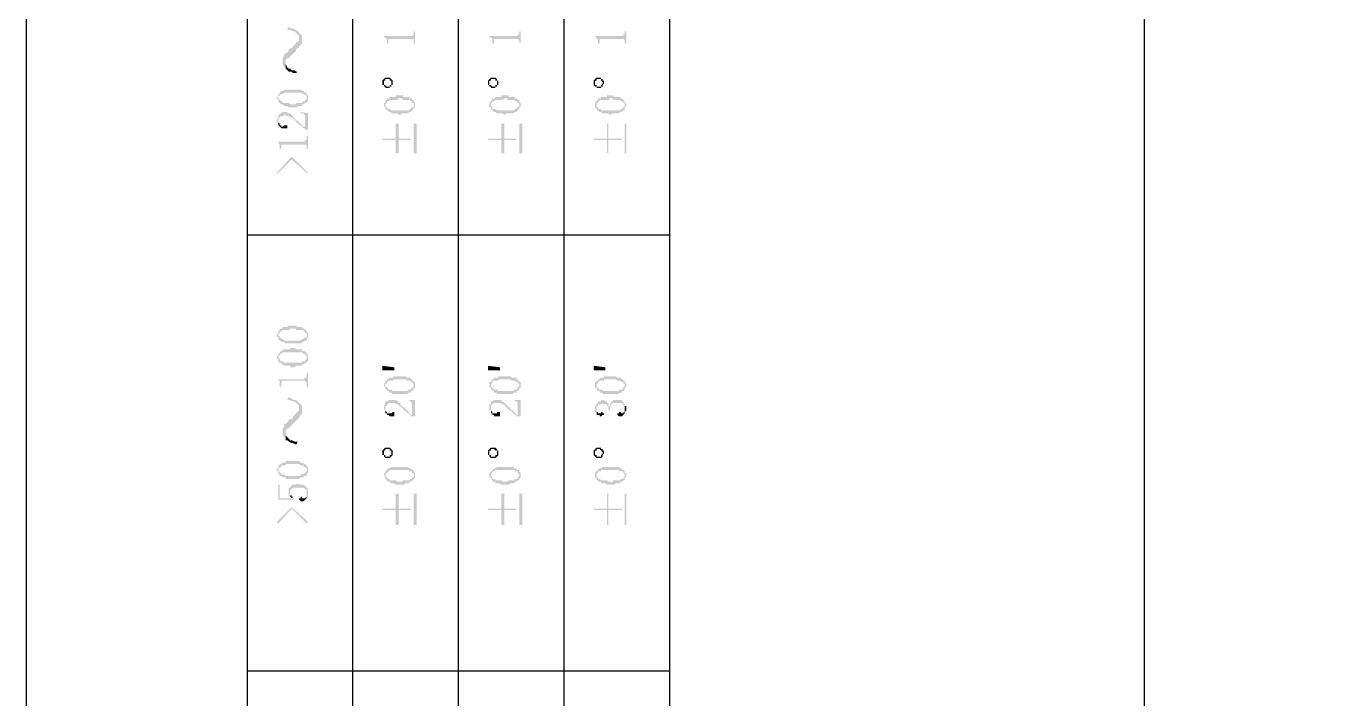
# Model space of a CAD drawing. Header units: millimetres. Extents: x 7018 to 13530, y 4187 to 5692.
# Drawn here: x 7965.94 to 8005.48, y 4781.59 to 4802 of the extents above; entities that cross this region are included whole.
import ezdxf

# ---------------------------------------------------------------- set-up
doc = ezdxf.new("R2010")
doc.units = ezdxf.units.MM

msp = doc.modelspace()

# ---------------------------------------------------------------- hatches: boundary and pattern name
at = {"transparency": 33554559}
for points in [[(7973.869, 4801.88), (7973.959, 4801.88), (7974.049, 4801.835), (7974.095, 4801.835), (7974.14, 4801.79), (7974.14, 4801.79), (7974.185, 4801.744), (7974.23, 4801.699), (7974.23, 4801.338), (7974.23, 4801.383), (7974.275, 4801.428), (7974.32, 4801.474), (7974.32, 4801.699), (7974.275, 4801.744), (7974.23, 4801.79), (7974.23, 4801.835), (7974.185, 4801.835), (7974.14, 4801.88), (7974.049, 4801.925), (7974.004, 4801.925), (7973.914, 4801.97)], [(7973.733, 4800.932), (7973.733, 4800.842), (7973.779, 4800.751), (7973.824, 4800.706), (7973.824, 4800.887), (7973.824, 4800.977), (7973.869, 4801.022), (7973.914, 4801.022), (7973.959, 4801.067), (7974.004, 4801.113), (7974.049, 4801.158), (7974.095, 4801.203), (7974.14, 4801.248), (7974.14, 4801.293), (7974.185, 4801.338), (7974.23, 4801.338), (7974.23, 4801.609), (7974.23, 4801.564), (7974.185, 4801.519), (7974.14, 4801.519), (7974.095, 4801.428), (7974.049, 4801.383), (7974.049, 4801.383), (7974.004, 4801.338), (7973.914, 4801.293), (7973.914, 4801.248), (7973.869, 4801.203), (7973.824, 4801.158), (7973.779, 4801.158), (7973.779, 4801.113), (7973.733, 4801.022), (7973.733, 4800.977)], [(7976.802, 4801.699), (7976.802, 4801.654), (7976.848, 4801.654), (7976.893, 4801.609), (7976.893, 4801.564), (7976.893, 4801.474), (7976.938, 4801.474), (7976.938, 4801.564), (7976.938, 4801.609), (7977.705, 4801.609), (7977.705, 4801.564), (7977.705, 4801.474), (7977.75, 4801.474), (7977.75, 4801.835), (7977.705, 4801.835), (7977.705, 4801.79), (7977.705, 4801.744), (7977.705, 4801.744), (7977.66, 4801.699), (7977.615, 4801.699)], [(7980.007, 4801.699), (7980.007, 4801.654), (7980.052, 4801.654), (7980.097, 4801.609), (7980.097, 4801.564), (7980.097, 4801.474), (7980.142, 4801.474), (7980.142, 4801.564), (7980.142, 4801.609), (7980.864, 4801.609), (7980.909, 4801.564), (7980.909, 4801.474), (7980.955, 4801.474), (7980.955, 4801.835), (7980.909, 4801.835), (7980.909, 4801.79), (7980.909, 4801.744), (7980.864, 4801.744), (7980.864, 4801.699), (7980.819, 4801.699)], [(7983.211, 4801.699), (7983.211, 4801.654), (7983.256, 4801.654), (7983.256, 4801.609), (7983.302, 4801.609), (7983.302, 4801.564), (7983.302, 4801.474), (7983.347, 4801.474), (7983.347, 4801.564), (7983.347, 4801.609), (7984.069, 4801.609), (7984.114, 4801.564), (7984.114, 4801.474), (7984.159, 4801.474), (7984.159, 4801.835), (7984.114, 4801.835), (7984.114, 4801.79), (7984.114, 4801.744), (7984.069, 4801.744), (7984.069, 4801.699), (7984.024, 4801.699)], [(7973.824, 4800.706), (7973.824, 4800.706), (7973.869, 4800.661), (7973.914, 4800.616), (7974.004, 4800.616), (7974.049, 4800.571), (7974.14, 4800.571), (7974.185, 4800.616), (7974.14, 4800.616), (7974.095, 4800.661), (7974.004, 4800.661), (7973.959, 4800.706), (7973.914, 4800.706), (7973.869, 4800.751), (7973.824, 4800.842), (7973.824, 4800.887)], [(7976.757, 4800.3), (7976.757, 4800.255), (7976.757, 4800.21), (7976.802, 4800.21), (7976.802, 4800.165), (7976.802, 4800.3), (7976.802, 4800.345), (7976.848, 4800.345), (7976.848, 4800.39), (7976.983, 4800.39), (7976.983, 4800.345), (7977.028, 4800.345), (7977.028, 4800.3), (7977.028, 4800.165), (7977.028, 4800.21), (7977.073, 4800.21), (7977.073, 4800.255), (7977.073, 4800.3), (7977.073, 4800.345), (7977.073, 4800.345), (7977.028, 4800.39), (7977.028, 4800.39), (7976.983, 4800.436), (7976.848, 4800.436), (7976.802, 4800.39), (7976.802, 4800.39), (7976.757, 4800.345)], [(7979.962, 4800.3), (7979.962, 4800.255), (7979.962, 4800.21), (7980.007, 4800.21), (7980.007, 4800.165), (7980.007, 4800.3), (7980.007, 4800.345), (7980.052, 4800.345), (7980.052, 4800.39), (7980.187, 4800.39), (7980.187, 4800.345), (7980.233, 4800.345), (7980.233, 4800.3), (7980.233, 4800.165), (7980.233, 4800.21), (7980.278, 4800.21), (7980.278, 4800.255), (7980.278, 4800.3), (7980.278, 4800.345), (7980.233, 4800.345), (7980.233, 4800.39), (7980.233, 4800.39), (7980.187, 4800.436), (7980.052, 4800.436), (7980.007, 4800.39), (7980.007, 4800.39), (7979.962, 4800.345)], [(7983.166, 4800.3), (7983.166, 4800.255), (7983.166, 4800.21), (7983.166, 4800.21), (7983.211, 4800.165), (7983.211, 4800.3), (7983.211, 4800.345), (7983.256, 4800.345), (7983.256, 4800.39), (7983.392, 4800.39), (7983.392, 4800.345), (7983.392, 4800.345), (7983.437, 4800.3), (7983.437, 4800.165), (7983.437, 4800.21), (7983.437, 4800.21), (7983.482, 4800.255), (7983.482, 4800.3), (7983.482, 4800.345), (7983.437, 4800.345), (7983.437, 4800.39), (7983.392, 4800.39), (7983.392, 4800.436), (7983.256, 4800.436), (7983.211, 4800.39), (7983.211, 4800.39), (7983.166, 4800.345)], [(7973.553, 4799.804), (7973.553, 4799.804), (7973.598, 4799.759), (7973.598, 4799.713), (7973.598, 4799.849), (7973.598, 4799.849), (7973.643, 4799.894), (7973.643, 4799.894), (7973.688, 4799.939), (7973.733, 4799.939), (7973.779, 4799.984), (7974.32, 4799.984), (7974.32, 4799.939), (7974.41, 4799.939), (7974.41, 4799.894), (7974.456, 4799.894), (7974.456, 4799.849), (7974.456, 4799.804), (7974.456, 4799.984), (7974.41, 4799.984), (7974.365, 4800.029), (7974.32, 4800.029), (7974.275, 4800.074), (7973.779, 4800.074), (7973.733, 4800.029), (7973.688, 4800.029), (7973.643, 4799.984), (7973.643, 4799.939), (7973.598, 4799.939), (7973.598, 4799.849), (7973.553, 4799.849)], [(7973.598, 4799.713), (7973.643, 4799.668), (7973.643, 4799.668), (7973.688, 4799.623), (7973.733, 4799.623), (7973.779, 4799.578), (7973.869, 4799.578), (7973.914, 4799.533), (7974.185, 4799.533), (7974.185, 4799.578), (7974.32, 4799.578), (7974.32, 4799.623), (7974.365, 4799.623), (7974.41, 4799.668), (7974.456, 4799.668), (7974.456, 4799.713), (7974.501, 4799.713), (7974.501, 4799.759), (7974.501, 4799.804), (7974.501, 4799.849), (7974.501, 4799.894), (7974.501, 4799.894), (7974.456, 4799.939), (7974.456, 4799.804), (7974.456, 4799.759), (7974.41, 4799.759), (7974.41, 4799.713), (7974.365, 4799.713), (7974.32, 4799.668), (7974.14, 4799.668), (7974.14, 4799.623), (7973.959, 4799.623), (7973.914, 4799.668), (7973.733, 4799.668), (7973.733, 4799.713), (7973.688, 4799.713), (7973.643, 4799.759), (7973.643, 4799.759), (7973.598, 4799.804), (7973.598, 4799.804)], [(7976.802, 4800.165), (7976.848, 4800.165), (7976.848, 4800.12), (7976.983, 4800.12), (7976.983, 4800.165), (7977.028, 4800.165), (7977.028, 4800.3), (7977.028, 4800.255), (7977.028, 4800.21), (7976.983, 4800.21), (7976.983, 4800.165), (7976.893, 4800.165), (7976.848, 4800.21), (7976.802, 4800.21), (7976.802, 4800.3), (7976.802, 4800.3)], [(7980.007, 4800.165), (7980.052, 4800.165), (7980.052, 4800.12), (7980.187, 4800.12), (7980.187, 4800.165), (7980.233, 4800.165), (7980.233, 4800.3), (7980.233, 4800.255), (7980.233, 4800.21), (7980.187, 4800.21), (7980.187, 4800.165), (7980.097, 4800.165), (7980.052, 4800.21), (7980.007, 4800.21), (7980.007, 4800.3), (7980.007, 4800.3)], [(7983.211, 4800.165), (7983.256, 4800.165), (7983.256, 4800.12), (7983.392, 4800.12), (7983.392, 4800.165), (7983.437, 4800.165), (7983.437, 4800.3), (7983.437, 4800.255), (7983.437, 4800.255), (7983.392, 4800.21), (7983.392, 4800.165), (7983.256, 4800.165), (7983.256, 4800.21), (7983.211, 4800.21), (7983.211, 4800.3), (7983.211, 4800.3)], [(7976.802, 4799.623), (7976.802, 4799.578), (7976.802, 4799.578), (7976.848, 4799.533), (7976.848, 4799.488), (7976.848, 4799.623), (7976.848, 4799.623), (7976.893, 4799.668), (7976.893, 4799.713), (7976.938, 4799.713), (7976.983, 4799.759), (7977.209, 4799.759), (7977.254, 4799.804), (7977.344, 4799.804), (7977.389, 4799.759), (7977.57, 4799.759), (7977.615, 4799.713), (7977.66, 4799.713), (7977.66, 4799.668), (7977.705, 4799.668), (7977.705, 4799.623), (7977.705, 4799.759), (7977.66, 4799.759), (7977.66, 4799.804), (7977.57, 4799.804), (7977.57, 4799.849), (7977.389, 4799.849), (7977.389, 4799.894), (7977.164, 4799.894), (7977.164, 4799.849), (7976.983, 4799.849), (7976.983, 4799.804), (7976.893, 4799.804), (7976.893, 4799.759), (7976.848, 4799.759), (7976.848, 4799.713), (7976.848, 4799.668), (7976.802, 4799.668)], [(7976.848, 4799.488), (7976.893, 4799.443), (7976.938, 4799.443), (7976.938, 4799.397), (7977.028, 4799.397), (7977.028, 4799.352), (7977.209, 4799.352), (7977.254, 4799.307), (7977.299, 4799.307), (7977.344, 4799.352), (7977.525, 4799.352), (7977.57, 4799.397), (7977.615, 4799.397), (7977.66, 4799.443), (7977.66, 4799.443), (7977.705, 4799.488), (7977.705, 4799.533), (7977.75, 4799.533), (7977.75, 4799.578), (7977.75, 4799.623), (7977.75, 4799.668), (7977.75, 4799.668), (7977.705, 4799.713), (7977.705, 4799.578), (7977.705, 4799.533), (7977.66, 4799.533), (7977.615, 4799.488), (7977.57, 4799.488), (7977.57, 4799.443), (7977.028, 4799.443), (7976.983, 4799.488), (7976.938, 4799.488), (7976.893, 4799.533), (7976.893, 4799.533), (7976.848, 4799.578), (7976.848, 4799.623)], [(7980.007, 4799.623), (7980.007, 4799.578), (7980.007, 4799.533), (7980.052, 4799.533), (7980.052, 4799.488), (7980.052, 4799.623), (7980.052, 4799.668), (7980.097, 4799.668), (7980.097, 4799.713), (7980.142, 4799.713), (7980.187, 4799.759), (7980.413, 4799.759), (7980.458, 4799.804), (7980.548, 4799.804), (7980.548, 4799.759), (7980.774, 4799.759), (7980.774, 4799.713), (7980.864, 4799.713), (7980.864, 4799.668), (7980.909, 4799.668), (7980.909, 4799.623), (7980.909, 4799.759), (7980.864, 4799.759), (7980.864, 4799.804), (7980.774, 4799.804), (7980.774, 4799.849), (7980.594, 4799.849), (7980.594, 4799.894), (7980.368, 4799.894), (7980.368, 4799.849), (7980.187, 4799.849), (7980.187, 4799.804), (7980.097, 4799.804), (7980.097, 4799.759), (7980.052, 4799.759), (7980.052, 4799.713), (7980.052, 4799.713), (7980.007, 4799.668)], [(7980.052, 4799.488), (7980.097, 4799.443), (7980.097, 4799.443), (7980.142, 4799.397), (7980.187, 4799.397), (7980.233, 4799.352), (7980.413, 4799.352), (7980.458, 4799.307), (7980.503, 4799.307), (7980.503, 4799.352), (7980.729, 4799.352), (7980.774, 4799.397), (7980.819, 4799.397), (7980.864, 4799.443), (7980.864, 4799.443), (7980.909, 4799.488), (7980.909, 4799.533), (7980.955, 4799.533), (7980.955, 4799.578), (7980.955, 4799.623), (7980.955, 4799.668), (7980.955, 4799.668), (7980.909, 4799.713), (7980.909, 4799.578), (7980.909, 4799.578), (7980.864, 4799.533), (7980.864, 4799.533), (7980.819, 4799.488), (7980.774, 4799.488), (7980.774, 4799.443), (7980.233, 4799.443), (7980.187, 4799.488), (7980.097, 4799.488), (7980.097, 4799.533), (7980.097, 4799.533), (7980.052, 4799.578), (7980.052, 4799.623)], [(7983.211, 4799.623), (7983.211, 4799.578), (7983.211, 4799.533), (7983.211, 4799.533), (7983.256, 4799.488), (7983.256, 4799.623), (7983.256, 4799.668), (7983.302, 4799.668), (7983.302, 4799.713), (7983.347, 4799.713), (7983.347, 4799.759), (7983.617, 4799.759), (7983.663, 4799.804), (7983.753, 4799.804), (7983.753, 4799.759), (7983.978, 4799.759), (7983.978, 4799.713), (7984.069, 4799.713), (7984.069, 4799.668), (7984.114, 4799.668), (7984.114, 4799.623), (7984.114, 4799.713), (7984.069, 4799.759), (7984.069, 4799.759), (7984.024, 4799.804), (7983.978, 4799.804), (7983.978, 4799.849), (7983.798, 4799.849), (7983.753, 4799.894), (7983.572, 4799.894), (7983.572, 4799.849), (7983.392, 4799.849), (7983.392, 4799.804), (7983.302, 4799.804), (7983.302, 4799.759), (7983.256, 4799.759), (7983.256, 4799.713), (7983.256, 4799.713), (7983.211, 4799.668)], [(7983.256, 4799.488), (7983.256, 4799.443), (7983.302, 4799.443), (7983.347, 4799.397), (7983.392, 4799.397), (7983.437, 4799.352), (7983.617, 4799.352), (7983.663, 4799.307), (7983.708, 4799.307), (7983.708, 4799.352), (7983.933, 4799.352), (7983.978, 4799.397), (7984.024, 4799.397), (7984.069, 4799.443), (7984.069, 4799.443), (7984.114, 4799.488), (7984.114, 4799.533), (7984.114, 4799.533), (7984.159, 4799.578), (7984.159, 4799.623), (7984.159, 4799.668), (7984.114, 4799.668), (7984.114, 4799.713), (7984.114, 4799.578), (7984.114, 4799.578), (7984.069, 4799.533), (7984.069, 4799.533), (7984.024, 4799.488), (7983.978, 4799.488), (7983.978, 4799.443), (7983.392, 4799.443), (7983.392, 4799.488), (7983.302, 4799.488), (7983.302, 4799.533), (7983.256, 4799.533), (7983.256, 4799.578), (7983.256, 4799.623)], [(7973.553, 4799.127), (7973.553, 4799.082), (7973.598, 4799.082), (7973.598, 4798.991), (7973.598, 4799.127), (7973.598, 4799.172), (7973.598, 4799.172), (7973.643, 4799.217), (7973.643, 4799.262), (7973.733, 4799.262), (7973.779, 4799.307), (7973.824, 4799.307), (7973.869, 4799.262), (7973.959, 4799.262), (7973.959, 4799.217), (7974.049, 4799.217), (7974.049, 4799.172), (7974.095, 4799.172), (7974.095, 4799.127), (7974.14, 4799.127), (7974.14, 4799.082), (7974.185, 4799.082), (7974.185, 4799.036), (7974.23, 4799.036), (7974.23, 4798.991), (7974.275, 4798.991), (7974.32, 4798.946), (7974.32, 4798.946), (7974.365, 4798.901), (7974.41, 4798.901), (7974.41, 4798.856), (7974.41, 4798.946), (7974.365, 4798.946), (7974.32, 4798.991), (7974.32, 4798.991), (7974.275, 4799.036), (7974.275, 4799.036), (7974.23, 4799.082), (7974.23, 4799.082), (7974.185, 4799.127), (7974.14, 4799.127), (7974.14, 4799.172), (7974.095, 4799.172), (7974.095, 4799.217), (7974.049, 4799.217), (7974.049, 4799.262), (7974.049, 4799.262), (7974.004, 4799.307), (7974.004, 4799.307), (7973.959, 4799.352), (7973.869, 4799.352), (7973.869, 4799.397), (7973.733, 4799.397), (7973.688, 4799.352), (7973.643, 4799.352), (7973.643, 4799.307), (7973.598, 4799.307), (7973.598, 4799.262), (7973.598, 4799.217), (7973.598, 4799.217), (7973.553, 4799.172)], [(7974.275, 4799.397), (7974.275, 4799.352), (7974.365, 4799.352), (7974.365, 4799.307), (7974.41, 4799.307), (7974.41, 4799.262), (7974.41, 4798.856), (7974.501, 4798.856), (7974.501, 4799.352)], [(7973.598, 4798.991), (7973.598, 4798.991), (7973.643, 4798.946), (7973.643, 4798.946), (7973.688, 4798.901), (7973.869, 4798.901), (7973.869, 4798.991), (7973.779, 4798.991), (7973.733, 4798.946), (7973.688, 4798.946), (7973.688, 4798.991), (7973.643, 4798.991), (7973.643, 4799.036), (7973.643, 4799.036), (7973.598, 4799.082), (7973.598, 4799.127)], [(7976.757, 4798.585), (7976.757, 4798.54), (7977.164, 4798.54), (7977.164, 4798.134), (7977.254, 4798.134), (7977.254, 4798.54), (7977.615, 4798.54), (7977.615, 4798.585), (7977.254, 4798.585), (7977.254, 4799.036), (7977.164, 4799.036), (7977.164, 4798.585)], [(7977.795, 4798.134), (7977.795, 4799.036), (7977.705, 4799.036), (7977.705, 4798.134)], [(7979.962, 4798.585), (7979.962, 4798.54), (7980.368, 4798.54), (7980.368, 4798.134), (7980.458, 4798.134), (7980.458, 4798.54), (7980.819, 4798.54), (7980.819, 4798.585), (7980.458, 4798.585), (7980.458, 4799.036), (7980.368, 4799.036), (7980.368, 4798.585)], [(7981, 4798.134), (7981, 4799.036), (7980.909, 4799.036), (7980.909, 4798.134)], [(7983.166, 4798.585), (7983.166, 4798.54), (7983.572, 4798.54), (7983.572, 4798.134), (7983.617, 4798.134), (7983.617, 4798.54), (7984.024, 4798.54), (7984.024, 4798.585), (7983.617, 4798.585), (7983.617, 4799.036), (7983.572, 4799.036), (7983.572, 4798.585)], [(7984.159, 4798.134), (7984.159, 4799.036), (7984.114, 4799.036), (7984.114, 4798.134)], [(7973.553, 4798.495), (7973.598, 4798.495), (7973.598, 4798.45), (7973.598, 4798.45), (7973.643, 4798.405), (7973.643, 4798.359), (7973.643, 4798.269), (7973.688, 4798.269), (7973.688, 4798.405), (7974.456, 4798.405), (7974.456, 4798.359), (7974.456, 4798.269), (7974.501, 4798.269), (7974.501, 4798.675), (7974.456, 4798.675), (7974.456, 4798.585), (7974.456, 4798.54), (7974.41, 4798.54), (7974.41, 4798.495), (7974.365, 4798.495)], [(7973.553, 4797.547), (7973.598, 4797.547), (7974.004, 4797.953), (7974.456, 4797.547), (7974.501, 4797.547), (7974.004, 4798.044)], [(7973.553, 4792.642), (7973.553, 4792.597), (7973.553, 4792.597), (7973.598, 4792.552), (7973.598, 4792.506), (7973.598, 4792.642), (7973.598, 4792.642), (7973.643, 4792.687), (7973.643, 4792.732), (7973.688, 4792.732), (7973.733, 4792.777), (7973.914, 4792.777), (7973.959, 4792.822), (7974.14, 4792.822), (7974.14, 4792.777), (7974.365, 4792.777), (7974.365, 4792.732), (7974.41, 4792.732), (7974.41, 4792.687), (7974.456, 4792.687), (7974.456, 4792.642), (7974.456, 4792.777), (7974.41, 4792.777), (7974.41, 4792.822), (7974.365, 4792.822), (7974.32, 4792.868), (7974.185, 4792.868), (7974.14, 4792.913), (7973.914, 4792.913), (7973.869, 4792.868), (7973.733, 4792.868), (7973.733, 4792.822), (7973.643, 4792.822), (7973.643, 4792.777), (7973.643, 4792.777), (7973.598, 4792.732), (7973.598, 4792.687), (7973.598, 4792.687)], [(7973.598, 4792.506), (7973.643, 4792.461), (7973.688, 4792.461), (7973.688, 4792.416), (7973.779, 4792.416), (7973.779, 4792.371), (7974.32, 4792.371), (7974.32, 4792.416), (7974.365, 4792.416), (7974.41, 4792.461), (7974.456, 4792.461), (7974.456, 4792.506), (7974.456, 4792.506), (7974.501, 4792.552), (7974.501, 4792.597), (7974.501, 4792.642), (7974.501, 4792.687), (7974.501, 4792.687), (7974.456, 4792.732), (7974.456, 4792.597), (7974.456, 4792.552), (7974.41, 4792.552), (7974.365, 4792.506), (7974.32, 4792.506), (7974.275, 4792.461), (7973.779, 4792.461), (7973.733, 4792.506), (7973.688, 4792.506), (7973.688, 4792.552), (7973.643, 4792.552), (7973.643, 4792.597), (7973.598, 4792.597), (7973.598, 4792.642)], [(7973.553, 4791.965), (7973.553, 4791.92), (7973.553, 4791.92), (7973.598, 4791.875), (7973.598, 4791.829), (7973.598, 4791.965), (7973.598, 4791.965), (7973.643, 4792.01), (7973.643, 4792.055), (7973.688, 4792.055), (7973.733, 4792.1), (7974.32, 4792.1), (7974.365, 4792.055), (7974.41, 4792.055), (7974.41, 4792.01), (7974.456, 4792.01), (7974.456, 4791.965), (7974.456, 4792.1), (7974.41, 4792.1), (7974.41, 4792.145), (7974.32, 4792.145), (7974.32, 4792.191), (7974.14, 4792.191), (7974.095, 4792.236), (7973.959, 4792.236), (7973.959, 4792.191), (7973.733, 4792.191), (7973.733, 4792.145), (7973.688, 4792.145), (7973.643, 4792.1), (7973.643, 4792.1), (7973.598, 4792.055), (7973.598, 4792.01), (7973.598, 4792.01)], [(7973.598, 4791.829), (7973.643, 4791.784), (7973.688, 4791.784), (7973.688, 4791.739), (7973.733, 4791.739), (7973.779, 4791.694), (7973.959, 4791.694), (7973.959, 4791.649), (7974.095, 4791.649), (7974.14, 4791.694), (7974.32, 4791.694), (7974.32, 4791.739), (7974.365, 4791.739), (7974.41, 4791.784), (7974.456, 4791.784), (7974.456, 4791.829), (7974.501, 4791.829), (7974.501, 4791.875), (7974.501, 4791.965), (7974.501, 4792.01), (7974.501, 4792.01), (7974.456, 4792.055), (7974.456, 4791.92), (7974.456, 4791.875), (7974.41, 4791.875), (7974.41, 4791.829), (7974.32, 4791.829), (7974.32, 4791.784), (7973.779, 4791.784), (7973.733, 4791.829), (7973.688, 4791.829), (7973.643, 4791.875), (7973.643, 4791.92), (7973.598, 4791.92), (7973.598, 4791.965)], [(7976.757, 4791.694), (7977.118, 4791.649), (7977.118, 4791.559), (7976.757, 4791.559)], [(7979.962, 4791.694), (7980.323, 4791.649), (7980.323, 4791.559), (7979.962, 4791.559)], [(7983.166, 4791.694), (7983.527, 4791.649), (7983.527, 4791.559), (7983.166, 4791.559)], [(7973.553, 4791.288), (7973.598, 4791.288), (7973.598, 4791.243), (7973.643, 4791.243), (7973.643, 4791.198), (7973.643, 4791.062), (7973.688, 4791.062), (7973.688, 4791.198), (7973.688, 4791.198), (7973.733, 4791.243), (7974.41, 4791.243), (7974.41, 4791.198), (7974.456, 4791.198), (7974.456, 4791.062), (7974.501, 4791.062), (7974.501, 4791.468), (7974.456, 4791.468), (7974.456, 4791.378), (7974.456, 4791.333), (7974.41, 4791.333), (7974.365, 4791.288)], [(7976.802, 4791.107), (7976.802, 4791.062), (7976.848, 4791.062), (7976.848, 4791.017), (7976.848, 4790.972), (7976.848, 4791.107), (7976.848, 4791.152), (7976.893, 4791.152), (7976.893, 4791.198), (7976.938, 4791.198), (7976.938, 4791.243), (7977.073, 4791.243), (7977.118, 4791.288), (7977.479, 4791.288), (7977.479, 4791.243), (7977.615, 4791.243), (7977.615, 4791.198), (7977.66, 4791.198), (7977.705, 4791.152), (7977.705, 4791.107), (7977.705, 4791.243), (7977.66, 4791.243), (7977.66, 4791.288), (7977.615, 4791.288), (7977.615, 4791.333), (7977.479, 4791.333), (7977.479, 4791.378), (7977.118, 4791.378), (7977.073, 4791.333), (7976.938, 4791.333), (7976.938, 4791.288), (7976.893, 4791.288), (7976.893, 4791.243), (7976.848, 4791.243), (7976.848, 4791.198), (7976.848, 4791.198), (7976.802, 4791.152)], [(7976.848, 4790.972), (7976.893, 4790.972), (7976.893, 4790.927), (7976.938, 4790.927), (7976.983, 4790.882), (7977.028, 4790.882), (7977.073, 4790.837), (7977.525, 4790.837), (7977.525, 4790.882), (7977.615, 4790.882), (7977.615, 4790.927), (7977.66, 4790.927), (7977.705, 4790.972), (7977.705, 4791.017), (7977.75, 4791.017), (7977.75, 4791.062), (7977.75, 4791.107), (7977.75, 4791.152), (7977.75, 4791.198), (7977.705, 4791.198), (7977.705, 4791.243), (7977.705, 4791.062), (7977.705, 4791.062), (7977.66, 4791.017), (7977.66, 4791.017), (7977.615, 4790.972), (7977.525, 4790.972), (7977.525, 4790.927), (7977.073, 4790.927), (7977.028, 4790.972), (7976.938, 4790.972), (7976.938, 4791.017), (7976.893, 4791.017), (7976.893, 4791.062), (7976.848, 4791.062), (7976.848, 4791.107)], [(7980.007, 4791.107), (7980.007, 4791.062), (7980.007, 4791.062), (7980.052, 4791.017), (7980.052, 4790.972), (7980.052, 4791.107), (7980.052, 4791.152), (7980.097, 4791.152), (7980.097, 4791.198), (7980.097, 4791.198), (7980.142, 4791.243), (7980.278, 4791.243), (7980.278, 4791.288), (7980.639, 4791.288), (7980.684, 4791.243), (7980.774, 4791.243), (7980.819, 4791.198), (7980.864, 4791.198), (7980.864, 4791.152), (7980.909, 4791.152), (7980.909, 4791.107), (7980.909, 4791.243), (7980.864, 4791.243), (7980.864, 4791.288), (7980.819, 4791.288), (7980.819, 4791.333), (7980.684, 4791.333), (7980.639, 4791.378), (7980.278, 4791.378), (7980.278, 4791.333), (7980.142, 4791.333), (7980.142, 4791.288), (7980.097, 4791.288), (7980.097, 4791.243), (7980.052, 4791.243), (7980.052, 4791.198), (7980.007, 4791.198)], [(7980.052, 4790.972), (7980.097, 4790.972), (7980.097, 4790.927), (7980.142, 4790.927), (7980.142, 4790.882), (7980.233, 4790.882), (7980.233, 4790.837), (7980.729, 4790.837), (7980.729, 4790.882), (7980.819, 4790.882), (7980.819, 4790.927), (7980.864, 4790.927), (7980.909, 4790.972), (7980.909, 4791.017), (7980.955, 4791.017), (7980.955, 4791.062), (7980.955, 4791.107), (7980.955, 4791.152), (7980.955, 4791.198), (7980.909, 4791.198), (7980.909, 4791.243), (7980.909, 4791.062), (7980.864, 4791.062), (7980.864, 4791.017), (7980.864, 4791.017), (7980.819, 4790.972), (7980.729, 4790.972), (7980.729, 4790.927), (7980.278, 4790.927), (7980.233, 4790.972), (7980.142, 4790.972), (7980.097, 4791.017), (7980.097, 4791.062), (7980.052, 4791.062), (7980.052, 4791.107)], [(7983.211, 4791.107), (7983.211, 4791.062), (7983.211, 4791.017), (7983.256, 4791.017), (7983.256, 4790.972), (7983.256, 4791.107), (7983.256, 4791.152), (7983.302, 4791.152), (7983.302, 4791.198), (7983.302, 4791.198), (7983.347, 4791.243), (7983.482, 4791.243), (7983.482, 4791.288), (7983.843, 4791.288), (7983.888, 4791.243), (7983.978, 4791.243), (7984.024, 4791.198), (7984.069, 4791.198), (7984.069, 4791.152), (7984.114, 4791.152), (7984.114, 4791.107), (7984.114, 4791.243), (7984.069, 4791.243), (7984.024, 4791.288), (7984.024, 4791.288), (7983.978, 4791.333), (7983.888, 4791.333), (7983.843, 4791.378), (7983.482, 4791.378), (7983.482, 4791.333), (7983.347, 4791.333), (7983.347, 4791.288), (7983.302, 4791.288), (7983.302, 4791.243), (7983.256, 4791.243), (7983.256, 4791.198), (7983.211, 4791.198)], [(7983.256, 4790.972), (7983.256, 4790.972), (7983.302, 4790.927), (7983.347, 4790.927), (7983.347, 4790.882), (7983.437, 4790.882), (7983.437, 4790.837), (7983.933, 4790.837), (7983.933, 4790.882), (7984.024, 4790.882), (7984.024, 4790.927), (7984.069, 4790.927), (7984.114, 4790.972), (7984.114, 4791.017), (7984.114, 4791.017), (7984.159, 4791.062), (7984.159, 4791.107), (7984.159, 4791.152), (7984.159, 4791.152), (7984.114, 4791.198), (7984.114, 4791.243), (7984.114, 4791.062), (7984.069, 4791.062), (7984.069, 4791.017), (7984.069, 4791.017), (7984.024, 4790.972), (7983.933, 4790.972), (7983.933, 4790.927), (7983.437, 4790.927), (7983.437, 4790.972), (7983.347, 4790.972), (7983.302, 4791.017), (7983.302, 4791.017), (7983.256, 4791.062), (7983.256, 4791.107)], [(7973.869, 4790.656), (7973.959, 4790.656), (7974.049, 4790.611), (7974.095, 4790.611), (7974.14, 4790.566), (7974.14, 4790.566), (7974.185, 4790.521), (7974.23, 4790.476), (7974.23, 4790.114), (7974.23, 4790.114), (7974.275, 4790.205), (7974.32, 4790.25), (7974.32, 4790.476), (7974.275, 4790.521), (7974.23, 4790.566), (7974.23, 4790.566), (7974.185, 4790.611), (7974.14, 4790.656), (7974.049, 4790.656), (7974.004, 4790.701), (7973.914, 4790.746)], [(7976.802, 4790.43), (7976.802, 4790.385), (7976.802, 4790.385), (7976.848, 4790.34), (7976.848, 4790.295), (7976.848, 4790.43), (7976.848, 4790.476), (7976.893, 4790.476), (7976.893, 4790.521), (7976.938, 4790.521), (7976.938, 4790.566), (7977.164, 4790.566), (7977.164, 4790.521), (7977.254, 4790.521), (7977.254, 4790.476), (7977.299, 4790.476), (7977.344, 4790.43), (7977.344, 4790.43), (7977.389, 4790.385), (7977.389, 4790.34), (7977.434, 4790.34), (7977.479, 4790.295), (7977.479, 4790.295), (7977.525, 4790.25), (7977.57, 4790.25), (7977.57, 4790.205), (7977.615, 4790.205), (7977.615, 4790.16), (7977.66, 4790.16), (7977.66, 4790.205), (7977.615, 4790.205), (7977.615, 4790.25), (7977.57, 4790.25), (7977.57, 4790.295), (7977.525, 4790.295), (7977.525, 4790.34), (7977.479, 4790.34), (7977.479, 4790.385), (7977.434, 4790.385), (7977.434, 4790.43), (7977.389, 4790.43), (7977.344, 4790.476), (7977.344, 4790.476), (7977.299, 4790.521), (7977.299, 4790.566), (7977.254, 4790.566), (7977.254, 4790.611), (7977.209, 4790.611), (7977.164, 4790.656), (7976.938, 4790.656), (7976.893, 4790.611), (7976.848, 4790.611), (7976.848, 4790.566), (7976.848, 4790.521), (7976.848, 4790.521), (7976.802, 4790.476)], [(7977.525, 4790.656), (7977.57, 4790.656), (7977.57, 4790.611), (7977.615, 4790.611), (7977.66, 4790.566), (7977.66, 4790.16), (7977.75, 4790.16), (7977.75, 4790.656)], [(7980.007, 4790.43), (7980.007, 4790.385), (7980.007, 4790.34), (7980.052, 4790.34), (7980.052, 4790.295), (7980.052, 4790.43), (7980.052, 4790.476), (7980.052, 4790.476), (7980.097, 4790.521), (7980.097, 4790.521), (7980.142, 4790.566), (7980.368, 4790.566), (7980.368, 4790.521), (7980.458, 4790.521), (7980.458, 4790.476), (7980.503, 4790.476), (7980.503, 4790.43), (7980.548, 4790.43), (7980.548, 4790.385), (7980.594, 4790.385), (7980.594, 4790.34), (7980.639, 4790.34), (7980.684, 4790.295), (7980.684, 4790.295), (7980.729, 4790.25), (7980.729, 4790.25), (7980.774, 4790.205), (7980.819, 4790.205), (7980.819, 4790.16), (7980.864, 4790.16), (7980.864, 4790.205), (7980.819, 4790.205), (7980.819, 4790.25), (7980.774, 4790.25), (7980.774, 4790.295), (7980.729, 4790.295), (7980.729, 4790.34), (7980.684, 4790.34), (7980.639, 4790.385), (7980.639, 4790.43), (7980.594, 4790.43), (7980.548, 4790.476), (7980.548, 4790.476), (7980.503, 4790.521), (7980.503, 4790.566), (7980.458, 4790.566), (7980.413, 4790.611), (7980.368, 4790.611), (7980.368, 4790.656), (7980.142, 4790.656), (7980.097, 4790.611), (7980.052, 4790.611), (7980.052, 4790.566), (7980.052, 4790.521), (7980.007, 4790.521)], [(7980.729, 4790.656), (7980.774, 4790.656), (7980.774, 4790.611), (7980.819, 4790.611), (7980.864, 4790.566), (7980.864, 4790.16), (7980.955, 4790.16), (7980.955, 4790.656)], [(7983.211, 4790.385), (7983.211, 4790.295), (7983.256, 4790.295), (7983.256, 4790.385), (7983.256, 4790.43), (7983.256, 4790.476), (7983.302, 4790.476), (7983.302, 4790.521), (7983.392, 4790.521), (7983.437, 4790.566), (7983.482, 4790.521), (7983.572, 4790.521), (7983.572, 4790.476), (7983.617, 4790.476), (7983.617, 4790.43), (7983.617, 4790.385), (7983.617, 4790.34), (7983.663, 4790.34), (7983.663, 4790.385), (7983.663, 4790.476), (7983.708, 4790.476), (7983.708, 4790.521), (7983.708, 4790.521), (7983.753, 4790.566), (7984.024, 4790.566), (7984.069, 4790.521), (7984.069, 4790.476), (7984.114, 4790.476), (7984.114, 4790.43), (7984.114, 4790.385), (7984.114, 4790.566), (7984.069, 4790.566), (7984.069, 4790.611), (7984.024, 4790.611), (7984.024, 4790.656), (7983.753, 4790.656), (7983.753, 4790.611), (7983.708, 4790.611), (7983.708, 4790.566), (7983.708, 4790.566), (7983.663, 4790.521), (7983.663, 4790.476), (7983.617, 4790.476), (7983.617, 4790.566), (7983.572, 4790.566), (7983.572, 4790.611), (7983.527, 4790.611), (7983.482, 4790.656), (7983.392, 4790.656), (7983.392, 4790.611), (7983.302, 4790.611), (7983.302, 4790.566), (7983.256, 4790.566), (7983.256, 4790.521), (7983.256, 4790.521), (7983.211, 4790.476), (7983.211, 4790.43)], [(7983.888, 4790.205), (7983.888, 4790.205), (7983.933, 4790.16), (7984.024, 4790.16), (7984.069, 4790.205), (7984.069, 4790.205), (7984.114, 4790.25), (7984.114, 4790.295), (7984.114, 4790.295), (7984.159, 4790.34), (7984.159, 4790.385), (7984.159, 4790.43), (7984.159, 4790.476), (7984.114, 4790.476), (7984.114, 4790.521), (7984.114, 4790.385), (7984.114, 4790.34), (7984.114, 4790.295), (7984.069, 4790.295), (7984.069, 4790.25), (7984.024, 4790.25), (7983.978, 4790.295), (7983.933, 4790.295), (7983.933, 4790.25), (7983.888, 4790.25)], [(7973.733, 4789.708), (7973.733, 4789.573), (7973.779, 4789.528), (7973.824, 4789.483), (7973.824, 4789.663), (7973.824, 4789.708), (7973.869, 4789.799), (7973.914, 4789.799), (7973.959, 4789.844), (7974.004, 4789.889), (7974.049, 4789.934), (7974.095, 4789.979), (7974.14, 4790.024), (7974.14, 4790.024), (7974.185, 4790.069), (7974.23, 4790.114), (7974.23, 4790.385), (7974.23, 4790.34), (7974.185, 4790.295), (7974.14, 4790.25), (7974.095, 4790.205), (7974.049, 4790.16), (7974.049, 4790.114), (7974.004, 4790.069), (7973.914, 4790.069), (7973.914, 4790.024), (7973.869, 4789.979), (7973.824, 4789.934), (7973.779, 4789.934), (7973.779, 4789.844), (7973.733, 4789.799), (7973.733, 4789.753)], [(7976.848, 4790.295), (7976.848, 4790.25), (7976.893, 4790.25), (7976.893, 4790.205), (7976.938, 4790.205), (7976.983, 4790.16), (7977.118, 4790.16), (7977.118, 4790.25), (7977.118, 4790.295), (7977.073, 4790.295), (7977.028, 4790.25), (7976.893, 4790.25), (7976.893, 4790.295), (7976.893, 4790.295), (7976.848, 4790.34), (7976.848, 4790.385), (7976.848, 4790.385)], [(7980.052, 4790.295), (7980.052, 4790.25), (7980.097, 4790.25), (7980.097, 4790.205), (7980.142, 4790.205), (7980.142, 4790.16), (7980.323, 4790.16), (7980.323, 4790.25), (7980.323, 4790.295), (7980.233, 4790.295), (7980.233, 4790.25), (7980.097, 4790.25), (7980.097, 4790.295), (7980.097, 4790.295), (7980.052, 4790.34), (7980.052, 4790.385), (7980.052, 4790.385)], [(7983.256, 4790.295), (7983.256, 4790.25), (7983.256, 4790.205), (7983.347, 4790.205), (7983.347, 4790.16), (7983.392, 4790.16), (7983.437, 4790.205), (7983.482, 4790.205), (7983.482, 4790.25), (7983.437, 4790.25), (7983.437, 4790.295), (7983.392, 4790.295), (7983.392, 4790.25), (7983.302, 4790.25), (7983.302, 4790.295), (7983.256, 4790.295), (7983.256, 4790.34), (7983.256, 4790.385)], [(7973.824, 4789.483), (7973.824, 4789.437), (7973.869, 4789.437), (7973.914, 4789.392), (7974.004, 4789.347), (7974.049, 4789.347), (7974.14, 4789.302), (7974.185, 4789.392), (7974.095, 4789.392), (7974.004, 4789.437), (7973.959, 4789.437), (7973.914, 4789.483), (7973.914, 4789.483), (7973.869, 4789.528), (7973.824, 4789.573), (7973.824, 4789.663)], [(7976.757, 4789.076), (7976.757, 4788.986), (7976.802, 4788.986), (7976.802, 4788.941), (7976.802, 4789.122), (7976.848, 4789.122), (7976.848, 4789.167), (7976.983, 4789.167), (7976.983, 4789.122), (7977.028, 4789.122), (7977.028, 4789.076), (7977.028, 4788.941), (7977.028, 4788.941), (7977.073, 4788.986), (7977.073, 4789.031), (7977.073, 4789.122), (7977.073, 4789.122), (7977.028, 4789.167), (7977.028, 4789.167), (7976.983, 4789.212), (7976.848, 4789.212), (7976.802, 4789.167), (7976.802, 4789.167), (7976.757, 4789.122)], [(7976.802, 4788.941), (7976.802, 4788.941), (7976.848, 4788.896), (7976.983, 4788.896), (7977.028, 4788.941), (7977.028, 4789.076), (7977.028, 4789.031), (7977.028, 4788.986), (7976.983, 4788.986), (7976.983, 4788.941), (7976.848, 4788.941), (7976.848, 4788.986), (7976.802, 4788.986), (7976.802, 4789.031), (7976.802, 4789.031)], [(7979.962, 4789.076), (7979.962, 4788.986), (7980.007, 4788.986), (7980.007, 4788.941), (7980.007, 4789.122), (7980.052, 4789.122), (7980.052, 4789.167), (7980.142, 4789.167), (7980.187, 4789.122), (7980.233, 4789.122), (7980.233, 4789.076), (7980.233, 4788.941), (7980.233, 4788.941), (7980.278, 4788.986), (7980.278, 4789.031), (7980.278, 4789.122), (7980.233, 4789.122), (7980.233, 4789.167), (7980.233, 4789.167), (7980.187, 4789.212), (7980.052, 4789.212), (7980.007, 4789.167), (7980.007, 4789.167), (7979.962, 4789.122)], [(7980.007, 4788.941), (7980.007, 4788.941), (7980.052, 4788.896), (7980.187, 4788.896), (7980.233, 4788.941), (7980.233, 4789.076), (7980.233, 4789.031), (7980.233, 4788.986), (7980.187, 4788.986), (7980.187, 4788.941), (7980.052, 4788.941), (7980.052, 4788.986), (7980.007, 4788.986), (7980.007, 4789.031), (7980.007, 4789.031)], [(7983.166, 4789.076), (7983.166, 4788.986), (7983.166, 4788.986), (7983.211, 4788.941), (7983.211, 4789.122), (7983.256, 4789.122), (7983.256, 4789.167), (7983.347, 4789.167), (7983.392, 4789.122), (7983.392, 4789.122), (7983.437, 4789.076), (7983.437, 4788.941), (7983.437, 4788.986), (7983.482, 4789.031), (7983.482, 4789.122), (7983.437, 4789.122), (7983.437, 4789.167), (7983.392, 4789.167), (7983.392, 4789.212), (7983.256, 4789.212), (7983.211, 4789.167), (7983.211, 4789.167), (7983.166, 4789.122)], [(7983.211, 4788.941), (7983.211, 4788.941), (7983.256, 4788.896), (7983.392, 4788.896), (7983.437, 4788.941), (7983.437, 4789.076), (7983.437, 4789.031), (7983.437, 4789.031), (7983.392, 4788.986), (7983.392, 4788.941), (7983.256, 4788.941), (7983.256, 4788.986), (7983.211, 4788.986), (7983.211, 4789.031), (7983.211, 4789.031)], [(7973.553, 4788.535), (7973.553, 4788.49), (7973.598, 4788.49), (7973.598, 4788.445), (7973.598, 4788.399), (7973.598, 4788.535), (7973.598, 4788.58), (7973.643, 4788.58), (7973.643, 4788.625), (7973.688, 4788.625), (7973.688, 4788.67), (7973.824, 4788.67), (7973.824, 4788.715), (7974.23, 4788.715), (7974.275, 4788.67), (7974.365, 4788.67), (7974.365, 4788.625), (7974.41, 4788.625), (7974.456, 4788.58), (7974.456, 4788.535), (7974.456, 4788.67), (7974.456, 4788.67), (7974.41, 4788.715), (7974.365, 4788.715), (7974.365, 4788.76), (7974.275, 4788.76), (7974.23, 4788.806), (7973.824, 4788.806), (7973.824, 4788.76), (7973.733, 4788.76), (7973.688, 4788.715), (7973.643, 4788.715), (7973.643, 4788.67), (7973.598, 4788.67), (7973.598, 4788.625), (7973.598, 4788.58), (7973.553, 4788.58)], [(7973.598, 4788.399), (7973.643, 4788.399), (7973.643, 4788.354), (7973.688, 4788.354), (7973.733, 4788.309), (7973.824, 4788.309), (7973.824, 4788.264), (7974.23, 4788.264), (7974.275, 4788.309), (7974.365, 4788.309), (7974.365, 4788.354), (7974.456, 4788.354), (7974.456, 4788.399), (7974.456, 4788.399), (7974.501, 4788.445), (7974.501, 4788.49), (7974.501, 4788.535), (7974.501, 4788.58), (7974.501, 4788.625), (7974.456, 4788.625), (7974.456, 4788.67), (7974.456, 4788.535), (7974.456, 4788.49), (7974.456, 4788.49), (7974.41, 4788.445), (7974.41, 4788.445), (7974.365, 4788.399), (7974.275, 4788.399), (7974.275, 4788.354), (7973.824, 4788.354), (7973.779, 4788.399), (7973.688, 4788.399), (7973.688, 4788.445), (7973.643, 4788.445), (7973.643, 4788.49), (7973.598, 4788.49), (7973.598, 4788.535)], [(7976.802, 4788.354), (7976.802, 4788.354), (7976.848, 4788.309), (7976.848, 4788.264), (7976.848, 4788.399), (7976.848, 4788.399), (7976.893, 4788.445), (7976.893, 4788.445), (7976.938, 4788.49), (7976.983, 4788.49), (7976.983, 4788.535), (7977.57, 4788.535), (7977.57, 4788.49), (7977.66, 4788.49), (7977.66, 4788.445), (7977.705, 4788.445), (7977.705, 4788.399), (7977.705, 4788.354), (7977.705, 4788.535), (7977.66, 4788.535), (7977.615, 4788.58), (7977.57, 4788.58), (7977.525, 4788.625), (7977.028, 4788.625), (7976.983, 4788.58), (7976.938, 4788.58), (7976.893, 4788.535), (7976.893, 4788.535), (7976.848, 4788.49), (7976.848, 4788.445), (7976.802, 4788.445), (7976.802, 4788.399)], [(7976.848, 4788.264), (7976.893, 4788.219), (7976.893, 4788.219), (7976.938, 4788.174), (7976.983, 4788.174), (7977.028, 4788.129), (7977.118, 4788.129), (7977.164, 4788.084), (7977.434, 4788.084), (7977.434, 4788.129), (7977.57, 4788.129), (7977.57, 4788.174), (7977.615, 4788.174), (7977.66, 4788.219), (7977.705, 4788.219), (7977.705, 4788.264), (7977.705, 4788.264), (7977.75, 4788.309), (7977.75, 4788.354), (7977.75, 4788.399), (7977.75, 4788.445), (7977.75, 4788.445), (7977.705, 4788.49), (7977.705, 4788.354), (7977.705, 4788.309), (7977.66, 4788.309), (7977.66, 4788.264), (7977.615, 4788.264), (7977.57, 4788.219), (7977.389, 4788.219), (7977.344, 4788.174), (7977.209, 4788.174), (7977.164, 4788.219), (7976.983, 4788.219), (7976.983, 4788.264), (7976.938, 4788.264), (7976.893, 4788.309), (7976.893, 4788.309), (7976.848, 4788.354), (7976.848, 4788.354)], [(7980.007, 4788.354), (7980.007, 4788.309), (7980.052, 4788.309), (7980.052, 4788.264), (7980.052, 4788.399), (7980.052, 4788.445), (7980.097, 4788.445), (7980.097, 4788.49), (7980.187, 4788.49), (7980.187, 4788.535), (7980.774, 4788.535), (7980.774, 4788.49), (7980.864, 4788.49), (7980.864, 4788.445), (7980.864, 4788.445), (7980.909, 4788.399), (7980.909, 4788.354), (7980.909, 4788.535), (7980.864, 4788.535), (7980.819, 4788.58), (7980.774, 4788.58), (7980.729, 4788.625), (7980.233, 4788.625), (7980.187, 4788.58), (7980.142, 4788.58), (7980.097, 4788.535), (7980.097, 4788.535), (7980.052, 4788.49), (7980.052, 4788.49), (7980.007, 4788.445), (7980.007, 4788.399)], [(7980.052, 4788.264), (7980.097, 4788.219), (7980.097, 4788.174), (7980.187, 4788.174), (7980.187, 4788.129), (7980.323, 4788.129), (7980.368, 4788.084), (7980.594, 4788.084), (7980.639, 4788.129), (7980.774, 4788.129), (7980.774, 4788.174), (7980.819, 4788.174), (7980.864, 4788.219), (7980.909, 4788.219), (7980.909, 4788.264), (7980.909, 4788.264), (7980.955, 4788.309), (7980.955, 4788.354), (7980.955, 4788.399), (7980.955, 4788.445), (7980.955, 4788.445), (7980.909, 4788.49), (7980.909, 4788.354), (7980.909, 4788.354), (7980.864, 4788.309), (7980.864, 4788.264), (7980.774, 4788.264), (7980.774, 4788.219), (7980.594, 4788.219), (7980.548, 4788.174), (7980.413, 4788.174), (7980.368, 4788.219), (7980.187, 4788.219), (7980.187, 4788.264), (7980.097, 4788.264), (7980.097, 4788.309), (7980.097, 4788.309), (7980.052, 4788.354), (7980.052, 4788.354)], [(7983.211, 4788.354), (7983.211, 4788.309), (7983.211, 4788.309), (7983.256, 4788.264), (7983.256, 4788.399), (7983.256, 4788.445), (7983.302, 4788.445), (7983.302, 4788.49), (7983.392, 4788.49), (7983.392, 4788.535), (7983.933, 4788.535), (7983.978, 4788.49), (7984.069, 4788.49), (7984.069, 4788.445), (7984.069, 4788.445), (7984.114, 4788.399), (7984.114, 4788.354), (7984.114, 4788.49), (7984.069, 4788.535), (7984.024, 4788.535), (7984.024, 4788.58), (7983.978, 4788.58), (7983.933, 4788.625), (7983.437, 4788.625), (7983.392, 4788.58), (7983.347, 4788.58), (7983.302, 4788.535), (7983.302, 4788.535), (7983.256, 4788.49), (7983.256, 4788.49), (7983.211, 4788.445), (7983.211, 4788.399)], [(7983.256, 4788.264), (7983.256, 4788.219), (7983.302, 4788.219), (7983.302, 4788.174), (7983.392, 4788.174), (7983.392, 4788.129), (7983.527, 4788.129), (7983.572, 4788.084), (7983.798, 4788.084), (7983.843, 4788.129), (7983.978, 4788.129), (7983.978, 4788.174), (7984.024, 4788.174), (7984.069, 4788.219), (7984.114, 4788.219), (7984.114, 4788.264), (7984.114, 4788.309), (7984.159, 4788.309), (7984.159, 4788.354), (7984.159, 4788.399), (7984.159, 4788.445), (7984.114, 4788.445), (7984.114, 4788.49), (7984.114, 4788.354), (7984.114, 4788.354), (7984.069, 4788.309), (7984.069, 4788.264), (7983.978, 4788.264), (7983.978, 4788.219), (7983.753, 4788.219), (7983.753, 4788.174), (7983.617, 4788.174), (7983.572, 4788.219), (7983.392, 4788.219), (7983.347, 4788.264), (7983.302, 4788.264), (7983.302, 4788.309), (7983.256, 4788.309), (7983.256, 4788.354), (7983.256, 4788.354)], [(7973.598, 4788.084), (7973.598, 4787.632), (7974.049, 4787.632), (7974.095, 4787.677), (7974.049, 4787.677), (7974.049, 4787.722), (7974.004, 4787.677), (7973.643, 4787.677), (7973.643, 4788.084)], [(7973.914, 4787.858), (7973.914, 4787.813), (7973.914, 4787.768), (7973.914, 4787.768), (7973.959, 4787.722), (7973.959, 4787.858), (7973.959, 4787.903), (7973.959, 4787.903), (7974.004, 4787.948), (7974.004, 4787.948), (7974.049, 4787.993), (7974.365, 4787.993), (7974.41, 4787.948), (7974.456, 4787.948), (7974.456, 4787.903), (7974.456, 4787.722), (7974.501, 4787.722), (7974.501, 4787.768), (7974.501, 4787.813), (7974.501, 4787.903), (7974.501, 4787.948), (7974.501, 4787.948), (7974.456, 4787.993), (7974.456, 4788.038), (7974.41, 4788.038), (7974.365, 4788.084), (7974.23, 4788.084), (7974.185, 4788.129), (7974.185, 4788.129), (7974.14, 4788.084), (7974.004, 4788.084), (7974.004, 4788.038), (7973.959, 4788.038), (7973.959, 4787.993), (7973.914, 4787.993), (7973.914, 4787.948), (7973.914, 4787.903)], [(7973.959, 4787.722), (7973.959, 4787.722), (7974.004, 4787.677), (7974.004, 4787.677), (7974.049, 4787.722), (7974.004, 4787.722), (7974.004, 4787.768), (7973.959, 4787.768), (7973.959, 4787.813), (7973.959, 4787.858)], [(7974.23, 4787.632), (7974.23, 4787.632), (7974.275, 4787.587), (7974.365, 4787.587), (7974.41, 4787.632), (7974.41, 4787.632), (7974.456, 4787.677), (7974.456, 4787.813), (7974.456, 4787.768), (7974.456, 4787.722), (7974.456, 4787.722), (7974.41, 4787.677), (7974.32, 4787.677), (7974.32, 4787.722), (7974.275, 4787.722), (7974.275, 4787.677), (7974.23, 4787.677)], [(7976.757, 4787.361), (7976.757, 4787.316), (7977.164, 4787.316), (7977.164, 4786.865), (7977.254, 4786.865), (7977.254, 4787.316), (7977.615, 4787.316), (7977.615, 4787.361), (7977.254, 4787.361), (7977.254, 4787.813), (7977.164, 4787.813), (7977.164, 4787.361)], [(7977.795, 4786.865), (7977.795, 4787.813), (7977.705, 4787.813), (7977.705, 4786.865)], [(7979.962, 4787.361), (7979.962, 4787.316), (7980.368, 4787.316), (7980.368, 4786.865), (7980.458, 4786.865), (7980.458, 4787.316), (7980.819, 4787.316), (7980.819, 4787.361), (7980.458, 4787.361), (7980.458, 4787.813), (7980.368, 4787.813), (7980.368, 4787.361)], [(7981, 4786.865), (7981, 4787.813), (7980.909, 4787.813), (7980.909, 4786.865)], [(7983.166, 4787.361), (7983.166, 4787.316), (7983.572, 4787.316), (7983.572, 4786.865), (7983.617, 4786.865), (7983.617, 4787.316), (7984.024, 4787.316), (7984.024, 4787.361), (7983.617, 4787.361), (7983.617, 4787.813), (7983.572, 4787.813), (7983.572, 4787.361)], [(7984.159, 4786.865), (7984.159, 4787.813), (7984.114, 4787.813), (7984.114, 4786.865)], [(7973.553, 4786.955), (7973.598, 4786.91), (7974.004, 4787.361), (7974.456, 4786.91), (7974.501, 4786.955), (7974.004, 4787.407)]]:
    msp.add_hatch(color=256, dxfattribs=at).paths.add_polyline_path(points)

# ---------------------------------------------------------------- linework, layer by layer
for p, q in [((7972.65, 4815.918), (7972.65, 4529.177)), ((7999.875, 4815.918), (7999.875, 4559.957))]:
    msp.add_line(p, q)
msp.add_lwpolyline([(8385.944, 4524.918), (8385.944, 4821.918), (7965.944, 4821.918), (7965.944, 4524.918)], close=True)
for points in [[(7975.855, 4815.918), (7975.855, 4742.004)], [(7979.059, 4815.918), (7979.059, 4742.004)], [(7982.263, 4815.918), (7982.263, 4742.004)], [(7985.468, 4815.918), (7985.468, 4529.177)], [(7972.65, 4795.666), (7985.468, 4795.666)], [(7972.65, 4782.442), (7985.468, 4782.442)]]:
    msp.add_lwpolyline(points)

doc.saveas('drawing.dxf')
